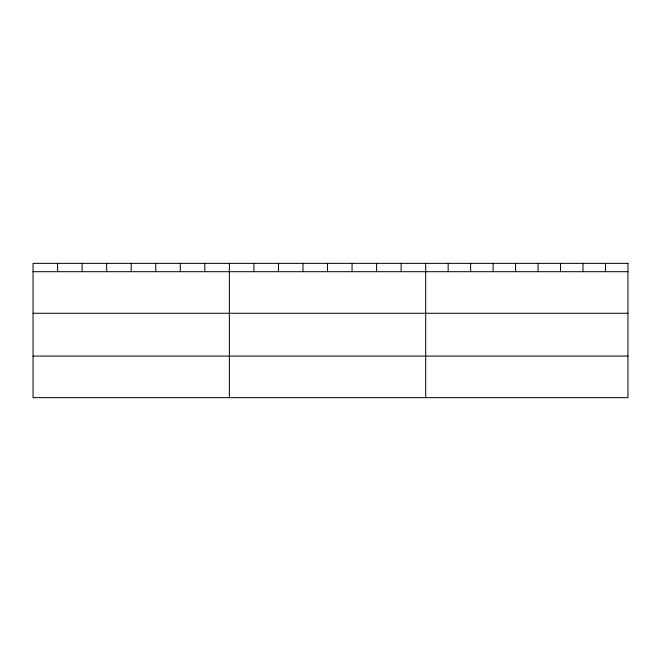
<?xml version="1.0" encoding="UTF-8"?>
<svg xmlns="http://www.w3.org/2000/svg" width="661" height="661" viewBox="0 0 661 661"><rect width="100%" height="100%" fill="white"/><g stroke="black" fill="none" stroke-linecap="round" stroke-linejoin="round"><path stroke-width="0.99" d="M33.05 271.696L627.95 271.696M33.05 313.264L627.95 313.264M33.05 356.081L627.95 356.081M605.476 263.359L605.476 271.696M583.002 263.359L583.002 271.696M560.528 263.359L560.528 271.696M538.054 263.359L538.054 271.696M515.58 263.359L515.58 271.696M493.106 263.359L493.106 271.696M470.632 263.359L470.632 271.696M448.158 263.359L448.158 271.696M425.684 263.359L425.684 397.641M401.144 263.359L401.144 271.696M376.605 263.359L376.605 271.696M352.065 263.359L352.065 271.696M327.526 263.359L327.526 271.696M302.986 263.359L302.986 271.696M278.446 263.359L278.446 271.696M253.907 263.359L253.907 271.696M229.367 263.359L229.367 397.641M204.827 263.359L204.827 271.696M180.288 263.359L180.288 271.696M155.748 263.359L155.748 271.696M131.209 263.359L131.209 271.696M106.669 263.359L106.669 271.696M82.129 263.359L82.129 271.696M57.59 263.359L57.59 271.696M627.95 263.359L33.05 263.359L33.05 397.641L627.95 397.641L627.95 263.359"/></g></svg>
